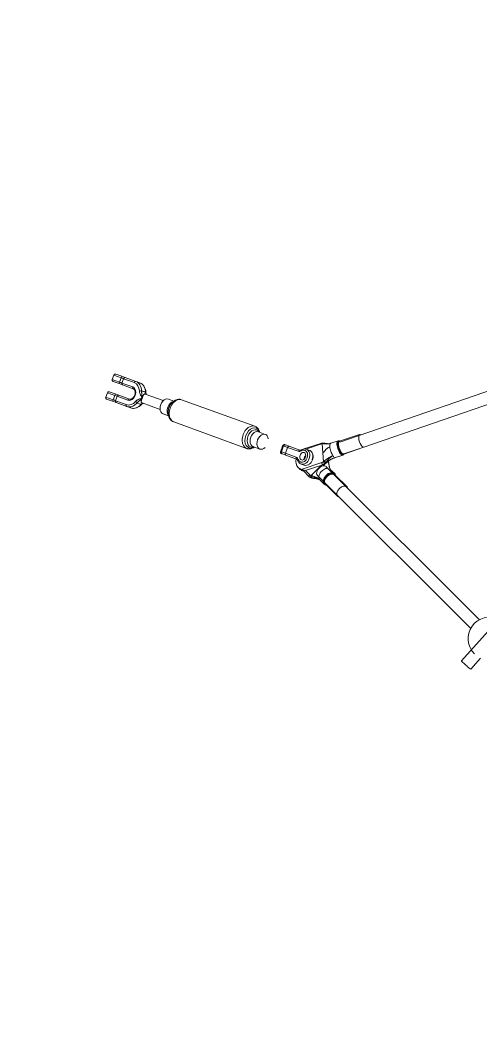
# Model space of a CAD drawing. Header units: millimetres. Extents: x -71377 to 516042, y -145869 to 441446.
# Drawn here: x 212327 to 212914, y 137527 to 138813 of the extents above; entities that cross this region are included whole.
import ezdxf

# ---------------------------------------------------------------- set-up
doc = ezdxf.new("R2010")
doc.units = ezdxf.units.MM
doc.header["$LTSCALE"] = 1000
doc.linetypes.add('_점선_M_', pattern=[3, 1.5, -1.5])
for name, color, linetype, lineweight in [('04', 4, 'Continuous', 5), ('09_HID', 9, '_점선_M_', 5), ('조경라인_dwg', 8, 'Continuous', 5)]:
    doc.layers.add(name, color=color, linetype=linetype, lineweight=lineweight)

# ---------------------------------------------------------------- blocks, each defined once
blk = doc.blocks.new('조경라인_dwg_A$C4b4f5580-7862184-지반층 배치도')
at = {"layer": '04'}
for p, q in [((-4078.7, -703.9), (-4371.6, -805.2)), ((-4340.8, -811.5), (-4073.4, -719)), ((-4633.6, -729), (-4647.3, -724)), ((-4596.7, -752), (-4619.7, -743.6)), ((-4657.6, -752.2), (-4643.9, -757.2)), ((-4641.8, -751.5), (-4655.5, -746.5)), ((-4623.8, -754.9), (-4600.8, -763.3)), ((-4583.3, -752.6), (-4590.2, -750.1)), ((-4587, -756.3), (-4587.5, -757)), ((-4480.1, -784.8), (-4573.3, -750.9)), ((-4597.1, -768.9), (-4590.1, -771.4)), ((-4590.5, -765.3), (-4590.6, -766.2)), ((-4583.5, -779.1), (-4490.4, -813)), ((-4466.6, -795.1), (-4475.5, -791.8)), ((-4346.3, -795.4), (-4372, -803.9)), ((-4395.9, -806.8), (-4417.3, -813.8)), ((-4396.2, -807.7), (-4414.9, -813.9)), ((-4373.8, -803.5), (-4382.9, -806.5)), ((-3959.4, -798.6), (-4216.5, -1084.2)), ((-4482.4, -810.6), (-4473.4, -813.9)), ((-4427.3, -824.3), (-4440.9, -819.3)), ((-4438.2, -811.8), (-4424.5, -816.8)), ((-4410.3, -815.6), (-4414.1, -814.2)), ((-4376.9, -824.5), (-4367.8, -821.5)), ((-4366.6, -820.1), (-4341, -811.6)), ((-4366.3, -820.3), (-4342.3, -812)), ((-4421, -833), (-4417.2, -834.4)), ((-4394.7, -831.1), (-4420.8, -839.8)), ((-4416.9, -841.8), (-4393.2, -834)), ((-4424.6, -837.4), (-4422.7, -839.2)), ((-4417.9, -841.9), (-4410.5, -849.2)), ((-4410, -846.8), (-4415.5, -841.4)), ((-4400.1, -847.7), (-4204.7, -1043.1)), ((-4193.4, -1031.8), (-4388.8, -836.4)), ((-4378.1, -845.2), (-4383.7, -839.8)), ((-4362.3, -862.1), (-4377.9, -846.8)), ((-4397, -853.3), (-4391.4, -858.7)), ((-4389.8, -858.9), (-4374.2, -874.3)), ((-4204.6, -1094.9), (-4192.1, -1080.9))]:
    blk.add_line(p, q, dxfattribs=at)
at = {"layer": '04', "flags": 128}
for points in [[(-4650.5, -722.8), (-4659.9, -719.4), (-4662, -725), (-4652.6, -728.5), (-4650.5, -722.8), (-4648.8, -723.4), (-4647.3, -724), (-4649.4, -729.6), (-4635.7, -734.6)], [(-4626.6, -729.4), (-4631.7, -727.5), (-4645.3, -722.6), (-4649.8, -720.9), (-4657.4, -718.2)], [(-4635.1, -736.9), (-4648.8, -732), (-4653.2, -730.3), (-4660.8, -727.6)], [(-4652.6, -728.5), (-4650.8, -729.1), (-4649.4, -729.6)], [(-4660.8, -751), (-4659, -751.6), (-4657.6, -752.2), (-4655.5, -746.5), (-4657, -746), (-4658.7, -745.4), (-4668.1, -741.9), (-4670.2, -747.6), (-4660.8, -751), (-4658.7, -745.4)], [(-4665.6, -740.7), (-4658, -743.5), (-4653.6, -745.1), (-4639.9, -750.1)], [(-4638.2, -761.4), (-4643.3, -759.5), (-4657, -754.5), (-4661.4, -752.9), (-4669, -750.1)], [(-4446.1, -817.4), (-4440.9, -819.3), (-4438.2, -811.8), (-4443.3, -809.9), (-4446.1, -817.4)], [(-4422.6, -815.4), (-4436.2, -810.4), (-4440.8, -808.7)], [(-4393.9, -807.4), (-4393.2, -818.7), (-4392.5, -830)], [(-4444.9, -820), (-4440.3, -821.7), (-4426.7, -826.6)], [(-4395.3, -834.7), (-4398.8, -838.2), (-4408.3, -847.8)]]:
    blk.add_lwpolyline(points, dxfattribs=at)
at = {"layer": '04'}
for centre, radius, start, end in [((-4658, -720.1), 2, 69.9822, 160.0149), ((-4660.1, -725.7), 2, 160.0085, 249.978), ((-4666.2, -742.6), 2, 69.9946, 159.9965), ((-4668.3, -748.3), 2, 159.9973, 250.0182), ((-4441.5, -810.6), 2, 69.9924, 160.014), ((-4444.2, -818.1), 2, 159.9975, 250.0277), ((-4180.4, -1056), 27.5, 64.9054, 225.002)]:
    blk.add_arc(centre, radius, start, end, dxfattribs=at)
for centre, major_axis, ratio, start_param, end_param in [((-4652.6, -728.5), (0.68, 1.88), 0.0026, 3.141593, 4.712389), ((-4650.5, -722.8), (0.68, 1.88), 0.0026, 4.712389, 6.283185), ((-4648.1, -730.1), (0.68, 1.88), 0.67796, 1.570796, 2.356194), ((-4648.1, -730.1), (0.68, 1.88), 0.67796, 2.356194, 3.141593), ((-4646, -724.4), (0.68, 1.88), 0.67796, 0.785398, 1.570796), ((-4646, -724.4), (0.68, 1.88), 0.67796, 0, 0.785398), ((-4632.3, -729.4), (0.68, 1.88), 0.67796, 0.785398, 1.570796), ((-4638.8, -743.1), (5.1, 14.1), 0.735099, 5.196894, 6.283185), ((-4632.3, -729.4), (0.68, 1.88), 0.67796, 0, 0.785398), ((-4637.5, -743.5), (5.8, 16), 0.735099, 5.196894, 6.283185), ((-4632.4, -745.4), (5.8, 16), 0.735099, 5.196894, 6.283185), ((-4658.7, -745.4), (0.68, 1.88), 0.0026, 4.712389, 6.283185), ((-4654.2, -747), (0.68, 1.88), 0.67796, 0.785398, 1.570796), ((-4654.2, -747), (0.68, 1.88), 0.67796, 0, 0.785398), ((-4638.8, -743.1), (3.08, 8.46), 0.735099, 3.141593, 6.283185), ((-4634.4, -735.1), (0.68, 1.88), 0.67796, 1.570796, 2.356194), ((-4634.4, -735.1), (0.68, 1.88), 0.67796, 2.356194, 3.141593), ((-4625.9, -740.3), (2, 0.04), 0.315774, 0.684495, 2.255291), ((-4620.8, -742.2), (2, 0.04), 0.315774, 6.283177, 6.96768), ((-4660.8, -751), (0.68, 1.88), 0.0026, 3.141593, 4.712389), ((-4656.3, -752.6), (0.68, 1.88), 0.67796, 1.570796, 2.356194), ((-4656.3, -752.6), (0.68, 1.88), 0.67796, 2.356194, 3.141593), ((-4642.6, -757.6), (0.68, 1.88), 0.67796, 1.570796, 2.356194), ((-4638.8, -743.1), (5.1, 14.1), 0.735099, 3.141593, 4.227884), ((-4637.5, -743.5), (5.8, 16), 0.735099, 3.141593, 4.227884), ((-4640.6, -752), (0.68, 1.88), 0.67796, 0.785398, 1.570796), ((-4640.6, -752), (0.68, 1.88), 0.67796, 0, 0.785398), ((-4632.4, -745.4), (5.8, 16), 0.735099, 3.141593, 4.227884), ((-4630.7, -753.4), (-1.51, 1.32), 0.315774, 0.886301, 2.457098), ((-4625.6, -755.3), (-1.51, 1.32), 0.315774, 2.457098, 3.141601), ((-4593.7, -759.5), (3.42, 9.4), 0.67796, 0, 3.141593), ((-4584.7, -762.7), (3.42, 9.4), 0.67796, 0.399206, 2.742387), ((-4578.4, -765), (5.1, 14.1), 0.67796, 0, 3.141593), ((-4580.9, -764.1), (4.6, 12.7), 0.67796, 1.174054, 1.967538), ((-4582.3, -763.6), (3.9, 10.8), 0.67796, 1.174054, 1.967538), ((-4642.6, -757.6), (0.68, 1.88), 0.67796, 2.356194, 3.141593), ((-4485.3, -798.9), (5.1, 14.1), 0.67796, 0, 3.141593), ((-4482.8, -799.8), (4.6, 12.7), 0.67796, 0, 3.141593), ((-4481.4, -800.3), (3.9, 10.8), 0.67796, 0, 3.141593), ((-4478.9, -801.2), (3.42, 9.4), 0.67796, 0, 3.141593), ((-4482.8, -799.8), (4.6, 12.7), 0.67796, 5.543665, 6.283185), ((-4481.4, -800.3), (3.9, 10.8), 0.67796, 5.772191, 6.283185), ((-4470, -804.5), (3.42, 9.4), 0.67796, 0, 3.141593), ((-4470, -804.5), (3.42, 9.4), 0.67796, 5.355885, 6.283185), ((-4343.6, -803.5), (-2.67, 8.07), 0.36373, 0, 2.515182), ((-4343.6, -803.5), (-2.67, 8.07), 0.36373, 5.803184, 6.283185), ((-4395.2, -808.7), (-0.63, 1.9), 0.36373, 0.158987, 0.944385), ((-4395.2, -808.7), (-0.63, 1.9), 0.36373, 0, 0.158987), ((-4391.6, -808.3), (0.35, 1.97), 0.682639, 6.283165, 7.43829), ((-4379.9, -815.5), (-2.99, 9.02), 0.36373, 0.645497, 0.944385), ((-4379.9, -815.5), (-2.99, 9.02), 0.36373, 6.283153, 6.928682), ((-4370.8, -812.5), (-2.99, 9.02), 0.36373, 0, 0.944385), ((-4370.8, -812.5), (-2.99, 9.02), 0.36373, 0.944385, 2.515182), ((-4370, -812.3), (-2.83, 8.54), 0.36373, 5.94851, 7.227571), ((-4370, -812.3), (-2.83, 8.54), 0.36373, 0.944385, 2.515182), ((-4369.3, -812), (-2.67, 8.07), 0.36373, 0, 2.515182), ((-4482.8, -799.8), (4.6, 12.7), 0.67796, 3.141593, 3.881113), ((-4481.4, -800.3), (3.9, 10.8), 0.67796, 3.141593, 3.652587), ((-4470, -804.5), (3.42, 9.4), 0.67796, 3.141593, 4.068893), ((-4439.7, -819.8), (0.68, 1.88), 0.67796, 1.570796, 2.356194), ((-4439.7, -819.8), (0.68, 1.88), 0.67796, 2.356194, 3.141593), ((-4436.9, -812.3), (0.68, 1.88), 0.67796, 0.785398, 1.570796), ((-4436.9, -812.3), (0.68, 1.88), 0.67796, 0, 0.785398), ((-4418.8, -823.1), (2.74, 7.52), 0.735099, 2.394008, 7.03077), ((-4423.2, -817.2), (0.68, 1.88), 0.67796, 0.785398, 1.570796), ((-4422.1, -810.2), (2.39, 6.58), 0.735099, 3.141593, 3.889177), ((-4423.2, -817.2), (0.68, 1.88), 0.67796, 0, 0.785398), ((-4418.8, -823.1), (1.71, 4.7), 0.735099, 0, 3.141593), ((-4419.3, -816.7), (-1.05, 1.7), 0.497171, 6.283073, 7.293928), ((-4418.8, -823.1), (1.71, 4.7), 0.735099, 3.141593, 6.283185), ((-4412.2, -825), (3.89, 3.89), 0.754646, 1.530962, 2.554005), ((-4412.5, -825.4), (1.71, 4.7), 0.735099, 1.17381, 1.96778), ((-4417.6, -823.6), (3.42, 9.4), 0.735099, 4.712389, 6.283139), ((-4413.7, -825), (3.42, 9.4), 0.735099, 4.712389, 6.283139), ((-4379.9, -815.5), (-2.99, 9.02), 0.36373, 0.944385, 1.243273), ((-4379.9, -815.5), (-2.99, 9.02), 0.36373, 1.243273, 1.934018), ((-4379.9, -815.5), (-2.99, 9.02), 0.36373, 1.934018, 2.021254), ((-4379.9, -815.5), (-2.99, 9.02), 0.36373, 2.021254, 2.290471), ((-4379.9, -815.5), (-2.99, 9.02), 0.36373, 2.290471, 2.465123), ((-4370.8, -812.5), (-2.99, 9.02), 0.36373, 2.515182, 3.141593), ((-4370, -812.3), (-2.83, 8.54), 0.36373, 2.515182, 3.349339), ((-4369.3, -812), (-2.67, 8.07), 0.36373, 2.515182, 3.141593), ((-4343.6, -803.5), (-2.67, 8.07), 0.36373, 2.515182, 3.141593), ((-4412.2, -825), (12.4, 12.4), 0.754646, 2.306006, 3.141607), ((-4426, -824.8), (0.68, 1.88), 0.67796, 1.570796, 2.356194), ((-4426, -824.8), (0.68, 1.88), 0.67796, 2.356194, 3.141593), ((-4429.7, -830.9), (2.39, 6.58), 0.735099, 5.535601, 6.283185), ((-4423.3, -827.7), (1.9, 0.63), 0.497171, 2.13085, 3.141705), ((-4417.6, -823.6), (3.42, 9.4), 0.735099, 3.141639, 4.712389), ((-4412.2, -825), (3.89, 3.89), 0.754646, 2.554005, 2.617079), ((-4394.4, -842), (5.66, 5.66), 0.656132, 0, 3.141593), ((-4393.8, -832.1), (-0.63, 1.9), 0.36373, 0.944385, 1.729783), ((-4393.8, -832.1), (-0.63, 1.9), 0.36373, 1.729783, 2.515182), ((-4393.8, -832.1), (-0.63, 1.9), 0.36373, 2.515182, 3.141593), ((-4398.5, -830.5), (3.42, 9.4), 0.735099, 4.457228, 4.679442), ((-4390.3, -829.8), (-1.48, 1.34), 0.117683, 0.877356, 2.412967), ((-4390.1, -830), (-1.25, 1.56), 0.066422, 3.14169, 3.851), ((-4388, -830.8), (2, 0.09), 0.650182, 1.086649, 1.314028), ((-4388, -830.8), (2, 0.09), 0.650182, 0.468663, 0.790635), ((-4387.9, -831), (1.97, 0.34), 0.466077, 6.283181, 6.667747), ((-4379.9, -815.5), (-2.99, 9.02), 0.36373, 2.465123, 2.515182), ((-4412.2, -825), (12.4, 12.4), 0.754646, 3.141607, 3.4813), ((-4410.4, -826.8), (12.4, 12.4), 0.754646, 3.141607, 3.4813), ((-4409.1, -847.7), (1.4, 1.43), 0.656117, 2.350183, 3.135581), ((-4409.1, -847.7), (1.4, 1.43), 0.656117, 1.564785, 2.350183), ((-4406.1, -849), (0.06, 2), 0.645489, 1.128576, 2.664187), ((-4390.3, -846.5), (6.66, 6.78), 0.656117, 1.863673, 2.554418), ((-4390.3, -846.5), (6.66, 6.78), 0.656117, 1.564785, 1.863673), ((-4390.3, -846.5), (6.66, 6.78), 0.656117, 1.265897, 1.564785), ((-4384.8, -852), (6.66, 6.78), 0.656117, 1.564785, 3.135581), ((-4384.3, -852.4), (6.31, 6.42), 0.656117, 1.564785, 3.135581), ((-4390.3, -846.5), (6.66, 6.78), 0.656117, 0.575152, 1.265897), ((-4383.9, -852.9), (5.96, 6.07), 0.656117, 0.000035, 3.135581), ((-4384.8, -852), (6.66, 6.78), 0.656117, 0.000035, 1.564785), ((-4384.3, -852.4), (6.31, 6.42), 0.656117, 6.277174, 7.84797), ((-4384.3, -852.4), (6.31, 6.42), 0.656117, 5.948432, 6.277174), ((-4405.9, -849.2), (0.31, 1.98), 0.461384, 2.748717, 3.14164), ((-4390.3, -846.5), (6.66, 6.78), 0.656117, 2.554418, 2.641653), ((-4390.3, -846.5), (6.66, 6.78), 0.656117, 2.641653, 2.910871), ((-4390.3, -846.5), (6.66, 6.78), 0.656117, 2.910871, 3.085523), ((-4390.3, -846.5), (6.66, 6.78), 0.656117, 3.085523, 3.135581), ((-4384.3, -852.4), (6.31, 6.42), 0.656117, 3.135581, 3.47651), ((-4368.2, -868.2), (5.96, 6.07), 0.656117, 0.000035, 3.135581), ((-4368.2, -868.2), (5.96, 6.07), 0.656117, 5.932675, 6.277174), ((-4368.2, -868.2), (5.96, 6.07), 0.656117, 3.141628, 3.480239), ((-4210.6, -1089.5), (-5.94, 5.35), 0.05653, 0.000018, 1.567839), ((-4210.6, -1089.5), (-5.94, 5.35), 0.05653, 1.567839, 3.138636)]:
    blk.add_ellipse(centre, major_axis=major_axis, ratio=ratio, start_param=start_param, end_param=end_param, dxfattribs=at)
for points, knots in [([(-4626.6, -729.4), (-4626, -729.6), (-4625.4, -729.9), (-4624.4, -730.5), (-4623.4, -731.2), (-4622, -732.6), (-4621.3, -733.6), (-4620.3, -735.3), (-4619.5, -737.2), (-4619, -739.9), (-4618.8, -741.4), (-4618.8, -742.1)], [0, 0, 0, 0, 0.125, 0.125, 0.25, 0.375, 0.5, 0.5, 0.75, 0.875, 1, 1, 1, 1]), ([(-4639.9, -750.1), (-4639.5, -750.2), (-4639, -750.3), (-4638.2, -750.2), (-4638, -750.2), (-4637.7, -750.1), (-4637.2, -749.9), (-4636.7, -749.7), (-4636.2, -749.4), (-4635.9, -749.1), (-4635.3, -748.6), (-4634.9, -748.1), (-4634.1, -747.1), (-4633.6, -746.3), (-4633.1, -745), (-4632.8, -744.1), (-4632.6, -743.1), (-4632.5, -742.2), (-4632.5, -741.3), (-4632.7, -739.9), (-4633, -739.1), (-4633.4, -738.4), (-4633.7, -737.9), (-4634.1, -737.5), (-4634.6, -737.2), (-4634.8, -737), (-4635.1, -736.9)], [0, 0, 0, 0, 0.125, 0.125, 0.15625, 0.15625, 0.1875, 0.25, 0.25, 0.28125, 0.3125, 0.375, 0.375, 0.5, 0.5, 0.5625, 0.625, 0.625, 0.6875, 0.75, 0.828125, 0.828125, 0.875, 0.9375, 0.9375, 1, 1, 1, 1]), ([(-4623.6, -748.6), (-4623.7, -748.2), (-4624.1, -747.5), (-4624.7, -746.6), (-4625.3, -745.6), (-4626.1, -744.3), (-4626.6, -743.2), (-4626.9, -742), (-4627.1, -741.2), (-4627.2, -740.3), (-4627.2, -739.8)], [0, 0, 0, 0, 0.125, 0.25, 0.375, 0.5, 0.75, 0.75, 0.875, 1, 1, 1, 1]), ([(-4624.4, -739.9), (-4624.1, -739.8), (-4623.8, -739.8), (-4622.9, -739.9), (-4622.4, -740), (-4621.3, -740.4), (-4620.8, -740.6), (-4619.9, -741.2), (-4619.6, -741.5), (-4619.3, -741.7)], [0, 0, 0, 0, 0.1875, 0.1875, 0.5, 0.5, 0.8125, 0.8125, 1, 1, 1, 1]), ([(-4624.4, -739.9), (-4624.4, -740.2), (-4624.4, -740.8), (-4624.4, -741.8), (-4624.2, -742.7), (-4624.1, -743.7), (-4623.9, -744.7), (-4623.8, -745.9), (-4623.7, -747), (-4623.6, -747.8), (-4623.6, -748.2), (-4623.6, -748.4), (-4623.6, -748.5), (-4623.6, -748.6), (-4623.6, -748.6)], [0, 0, 0, 0, 0.125, 0.25, 0.375, 0.5, 0.625, 0.75, 0.875, 0.9375, 0.96875, 0.984375, 0.992188, 1, 1, 1, 1]), ([(-4619.7, -743.6), (-4620, -743.5), (-4620.4, -743.4), (-4621, -743.6), (-4621.4, -743.9), (-4621.7, -744.2), (-4622, -744.6), (-4622.3, -745.3), (-4622.6, -745.9), (-4622.8, -746.6), (-4623, -747.1), (-4623.3, -747.8), (-4623.4, -748.2), (-4623.6, -748.6)], [0, 0, 0, 0, 0.125, 0.25, 0.375, 0.375, 0.5, 0.625, 0.6875, 0.75, 0.875, 0.875, 1, 1, 1, 1]), ([(-4624.1, -756.6), (-4624.8, -757.4), (-4626.4, -758.9), (-4628.7, -760.4), (-4630.2, -761.1), (-4632.1, -761.7), (-4633.3, -762), (-4635.2, -762), (-4636.4, -761.9), (-4637.6, -761.6), (-4638.2, -761.4)], [0, 0, 0, 0, 0.1875, 0.375, 0.5, 0.5, 0.75, 0.75, 0.875, 1, 1, 1, 1]), ([(-4632, -753), (-4631.7, -752.6), (-4631.1, -752), (-4630.4, -751.5), (-4629.3, -750.8), (-4628.1, -750.2), (-4626.3, -749.6), (-4624.8, -749.1), (-4623.9, -748.8), (-4623.6, -748.6)], [0, 0, 0, 0, 0.125, 0.25, 0.25, 0.5, 0.6875, 0.875, 1, 1, 1, 1]), ([(-4623.6, -748.6), (-4623.6, -748.6), (-4623.6, -748.6), (-4623.7, -748.8), (-4624.1, -749.1), (-4624.7, -749.7), (-4625.5, -750.5), (-4626.3, -751.3), (-4627.3, -752.1), (-4627.8, -752.6), (-4628.5, -753.3), (-4629.1, -753.8), (-4629.6, -754.5), (-4629.8, -754.7)], [0, 0, 0, 0, 0.005859, 0.015625, 0.046875, 0.125, 0.25, 0.375, 0.5, 0.6875, 0.6875, 0.875, 1, 1, 1, 1]), ([(-4624.7, -756.6), (-4625.1, -756.6), (-4625.5, -756.6), (-4626.5, -756.5), (-4627.1, -756.3), (-4628.2, -755.9), (-4628.7, -755.7), (-4629.4, -755.2), (-4629.6, -755), (-4629.8, -754.7)], [0, 0, 0, 0, 0.1875, 0.1875, 0.5, 0.5, 0.8125, 0.8125, 1, 1, 1, 1]), ([(-4623.6, -748.6), (-4623.7, -749), (-4623.8, -749.3), (-4624.1, -750.1), (-4624.3, -750.6), (-4624.5, -751.3), (-4624.7, -751.9), (-4624.9, -752.7), (-4624.9, -753.2), (-4624.9, -753.6), (-4624.9, -754), (-4624.5, -754.5), (-4624.1, -754.8), (-4623.8, -754.9)], [0, 0, 0, 0, 0.125, 0.125, 0.25, 0.3125, 0.375, 0.5, 0.625, 0.625, 0.75, 0.875, 1, 1, 1, 1]), ([(-4573.3, -750.9), (-4574, -750.7), (-4574.8, -750.5), (-4576.1, -750.3), (-4577.2, -750.3), (-4579, -750.6), (-4581.4, -751.4), (-4583.7, -752.8), (-4585.7, -754.7), (-4586.6, -755.8), (-4587, -756.3)], [0, 0, 0, 0, 0.15625, 0.15625, 0.25, 0.375, 0.5, 0.75, 0.875, 1, 1, 1, 1]), ([(-4590.6, -766.2), (-4590.7, -767.6), (-4590.6, -769), (-4590.1, -771.6), (-4589.7, -772.9), (-4588.8, -774.6), (-4588, -776), (-4586.8, -777.2), (-4585.3, -778.3), (-4584.4, -778.8), (-4583.5, -779.1)], [0, 0, 0, 0, 0.25, 0.25, 0.5, 0.5, 0.625, 0.8125, 0.8125, 1, 1, 1, 1]), ([(-4473.5, -792.6), (-4473.8, -791.5), (-4474.2, -790.4), (-4475.1, -788.9), (-4475.5, -788.3), (-4476.6, -787), (-4477.4, -786.3), (-4478.9, -785.3), (-4479.5, -785.1), (-4480.1, -784.8)], [0, 0, 0, 0, 0.3125, 0.3125, 0.5, 0.5, 0.8125, 0.8125, 1, 1, 1, 1]), ([(-4441.9, -808.3), (-4442.1, -808.2), (-4442.4, -808.2), (-4442.8, -808.2), (-4443, -808.2), (-4443.6, -808.5), (-4443.9, -808.9), (-4444.3, -809.6), (-4444.5, -809.9), (-4444.7, -810.5), (-4445, -811.1), (-4445.2, -811.8), (-4445.5, -812.6), (-4445.6, -812.9), (-4445.9, -813.7), (-4446.1, -814.3), (-4446.3, -815), (-4446.6, -815.7), (-4446.8, -816.1), (-4447, -816.8), (-4447.1, -817.3), (-4447.2, -817.9), (-4447.2, -818.3), (-4447.1, -818.8), (-4446.8, -819.1), (-4446.5, -819.4), (-4446.2, -819.5), (-4446, -819.6)], [0, 0, 0, 0, 0.0625, 0.0625, 0.125, 0.125, 0.25, 0.25, 0.3125, 0.3125, 0.375, 0.4375, 0.4375, 0.5, 0.5, 0.5625, 0.59375, 0.625, 0.6875, 0.6875, 0.75, 0.8125, 0.8125, 0.875, 0.9375, 0.9375, 1, 1, 1, 1]), ([(-4441.9, -808.3), (-4442, -808.3), (-4442.1, -808.3), (-4442.3, -808.5), (-4442.3, -808.7), (-4442.3, -808.8)], [0, 0, 0, 0, 0.375, 0.75, 1, 1, 1, 1]), ([(-4440.8, -808.7), (-4441, -808.7), (-4441.2, -808.6), (-4441.6, -808.4), (-4441.8, -808.4), (-4441.9, -808.3)], [0, 0, 0, 0, 0.5, 0.5, 1, 1, 1, 1]), ([(-4395.9, -806.8), (-4395.4, -806.6), (-4394.6, -806.4), (-4393.8, -806.3), (-4393.6, -806.3), (-4393.5, -806.3), (-4393.5, -806.3), (-4393.4, -806.3), (-4393.4, -806.3), (-4393.4, -806.3), (-4393.4, -806.3), (-4393.4, -806.3), (-4393.4, -806.3), (-4393.2, -806.3), (-4393.1, -806.3), (-4392.9, -806.3)], [0, 0, 0, 0, 0.625, 0.875, 0.953125, 0.976562, 0.978516, 0.979492, 0.980469, 0.980469, 0.981445, 0.981445, 0.982422, 0.984375, 1, 1, 1, 1]), ([(-4392.9, -806.3), (-4393.1, -806.3), (-4393.4, -806.4), (-4393.7, -806.9), (-4393.9, -807.2), (-4393.9, -807.3)], [0, 0, 0, 0, 0.5, 0.75, 1, 1, 1, 1]), ([(-4385.7, -807.3), (-4386, -807.2), (-4386.6, -807.2), (-4387.5, -807.2), (-4388.7, -807.2), (-4389.4, -807.2), (-4390.3, -807.3), (-4391.3, -807.3), (-4392.2, -807.3), (-4392.7, -807.3)], [0, 0, 0, 0, 0.125, 0.25, 0.375, 0.5625, 0.5625, 0.75, 1, 1, 1, 1]), ([(-4391.2, -806.3), (-4390.8, -806.4), (-4390.3, -806.5), (-4389.6, -806.7), (-4389.3, -806.7), (-4388.9, -806.8), (-4388.7, -806.8), (-4388, -807), (-4387.6, -807), (-4386.6, -807.2), (-4386.2, -807.2), (-4385.7, -807.3)], [0, 0, 0, 0, 0.25, 0.25, 0.375, 0.375, 0.5, 0.5, 0.75, 0.75, 1, 1, 1, 1]), ([(-4385.7, -807.3), (-4385.7, -807.3), (-4385.7, -807.3), (-4385.6, -807.3), (-4385.5, -807.2), (-4385.4, -807.2), (-4385.2, -807.2), (-4384.9, -807.1), (-4384.5, -807), (-4384.1, -806.9), (-4383.7, -806.7), (-4383.2, -806.6), (-4382.9, -806.5)], [0, 0, 0, 0, 0.125, 0.25, 0.375, 0.46875, 0.46875, 0.625, 0.75, 0.75, 0.875, 1, 1, 1, 1]), ([(-4371.6, -803.8), (-4371.8, -803.7), (-4372, -803.6), (-4372.3, -803.5), (-4372.6, -803.4), (-4373, -803.4), (-4373.4, -803.4), (-4373.6, -803.4), (-4373.8, -803.5)], [0, 0, 0, 0, 0.25, 0.25, 0.5, 0.625, 0.75, 1, 1, 1, 1]), ([(-4490.4, -813), (-4490, -813.2), (-4489.6, -813.3), (-4488.7, -813.5), (-4488.3, -813.5), (-4487, -813.6), (-4485.5, -813.6), (-4484, -813.2), (-4482.3, -812.5), (-4481.3, -812), (-4480.4, -811.4)], [0, 0, 0, 0, 0.125, 0.125, 0.25, 0.25, 0.5, 0.6875, 0.6875, 1, 1, 1, 1]), ([(-4446, -819), (-4446.1, -819.1), (-4446.2, -819.3), (-4446.2, -819.5), (-4446, -819.6), (-4446, -819.6)], [0, 0, 0, 0, 0.375, 0.75, 1, 1, 1, 1]), ([(-4446, -819.6), (-4445.9, -819.6), (-4445.7, -819.7), (-4445.3, -819.9), (-4445.1, -819.9), (-4444.9, -820)], [0, 0, 0, 0, 0.5, 0.5, 1, 1, 1, 1]), ([(-4420.4, -815), (-4420.6, -815.1), (-4420.9, -815.3), (-4421.3, -815.4), (-4421.6, -815.5), (-4422.1, -815.5), (-4422.4, -815.4), (-4422.6, -815.4)], [0, 0, 0, 0, 0.3125, 0.3125, 0.5, 0.75, 1, 1, 1, 1]), ([(-4414.1, -814.2), (-4414.5, -814), (-4414.9, -813.9), (-4415.9, -813.8), (-4416.6, -813.8), (-4417.8, -813.9), (-4418.9, -814.2), (-4419.9, -814.7), (-4420.4, -815)], [0, 0, 0, 0, 0.1875, 0.1875, 0.5, 0.5, 0.75, 1, 1, 1, 1]), ([(-4417.2, -834.4), (-4416.4, -834.6), (-4415.6, -834.8), (-4414, -834.7), (-4412.6, -834.4), (-4410.8, -833.5), (-4409.4, -832.4), (-4408.1, -831), (-4407.1, -829.4), (-4406.3, -827.7), (-4405.8, -825.8), (-4405.5, -823.9), (-4405.6, -822.1), (-4406, -820.3), (-4406.4, -819.3), (-4407, -818.3), (-4407.6, -817.3), (-4408.4, -816.6), (-4409.3, -816), (-4409.8, -815.7), (-4410.3, -815.6)], [0, 0, 0, 0, 0.09375, 0.09375, 0.1875, 0.25, 0.3125, 0.375, 0.4375, 0.5, 0.5625, 0.625, 0.6875, 0.75, 0.8125, 0.8125, 0.875, 0.9375, 0.9375, 1, 1, 1, 1]), ([(-4384.3, -811.1), (-4384.9, -811.3), (-4385.7, -811.6), (-4386.6, -812.2), (-4387.5, -812.7), (-4388.4, -813.5), (-4390.4, -815.6), (-4391.7, -817.4), (-4393.2, -818.7)], [0, 0, 0, 0, 0.125, 0.1875, 0.25, 0.375, 0.5, 1, 1, 1, 1]), ([(-4380.4, -822.3), (-4380.8, -822.4), (-4381.6, -822.8), (-4382.8, -823.5), (-4383.8, -824.2), (-4384.8, -824.7), (-4385.8, -825.2), (-4387.1, -825.8), (-4388, -826.4), (-4388.9, -827), (-4390, -827.8), (-4390.9, -828.7), (-4391.3, -829)], [0, 0, 0, 0, 0.125, 0.25, 0.375, 0.4375, 0.5, 0.625, 0.71875, 0.71875, 0.875, 1, 1, 1, 1]), ([(-4389.3, -830.9), (-4388.5, -830), (-4387, -828.2), (-4385.2, -826), (-4383.8, -824.6), (-4382.3, -823.3), (-4381.2, -822.6), (-4380.4, -822.3)], [0, 0, 0, 0, 0.25, 0.5, 0.625, 0.75, 1, 1, 1, 1]), ([(-4367.8, -821.5), (-4367.6, -821.5), (-4367.4, -821.4), (-4366.9, -821), (-4366.7, -820.7), (-4366.5, -820.4)], [0, 0, 0, 0, 0.375, 0.375, 1, 1, 1, 1]), ([(-4426.7, -826.6), (-4426.5, -826.7), (-4426.4, -826.8), (-4426.1, -827), (-4425.9, -827.2), (-4425.5, -827.7), (-4425.3, -828.1), (-4425.2, -828.3)], [0, 0, 0, 0, 0.25, 0.25, 0.5, 0.75, 1, 1, 1, 1]), ([(-4425.2, -828.3), (-4425.1, -828.9), (-4424.6, -829.9), (-4423.8, -831), (-4423, -831.8), (-4422.2, -832.4), (-4421.5, -832.8), (-4421, -833)], [0, 0, 0, 0, 0.25, 0.5, 0.625, 0.75, 1, 1, 1, 1]), ([(-4393.7, -833.7), (-4392.9, -833.5), (-4392.1, -833.1), (-4390.5, -832.2), (-4389.8, -831.6), (-4389.2, -831)], [0, 0, 0, 0, 0.5, 0.5, 1, 1, 1, 1]), ([(-4393.7, -833.7), (-4393.2, -833.6), (-4392.7, -833.4), (-4391.7, -832.9), (-4391.2, -832.6), (-4390.7, -832.3)], [0, 0, 0, 0, 0.5, 0.5, 1, 1, 1, 1]), ([(-4393.7, -833.7), (-4393.2, -833.6), (-4392.7, -833.4), (-4391.7, -832.9), (-4391.2, -832.6), (-4390.8, -832.3)], [0, 0, 0, 0, 0.5, 0.5, 1, 1, 1, 1]), ([(-4390.8, -832.3), (-4390.8, -832.2), (-4390.9, -832.2), (-4391, -832), (-4391.3, -831.8), (-4391.5, -831.5), (-4391.9, -831.1), (-4392, -830.8), (-4392.3, -830.4), (-4392.4, -830.2), (-4392.5, -830)], [0, 0, 0, 0, 0.0625, 0.125, 0.25, 0.5, 0.5, 0.75, 0.75, 1, 1, 1, 1]), ([(-4390.7, -832.3), (-4390.7, -832.3), (-4390.7, -832.4), (-4390.6, -832.5), (-4390.5, -832.6), (-4390.4, -832.6), (-4390.4, -832.6)], [0, 0, 0, 0, 0.125, 0.25, 0.5, 1, 1, 1, 1]), ([(-4383.9, -827.6), (-4384.3, -827.9), (-4384.9, -828.4), (-4385.5, -828.9), (-4386, -829.2), (-4386.3, -829.5), (-4386.6, -829.7), (-4386.8, -829.9), (-4387.1, -830.1), (-4387.4, -830.4), (-4387.8, -830.7), (-4388, -830.9), (-4388.4, -831.2), (-4388.6, -831.4), (-4388.8, -831.5)], [0, 0, 0, 0, 0.25, 0.375, 0.375, 0.5, 0.578125, 0.578125, 0.625, 0.75, 0.75, 0.875, 0.875, 1, 1, 1, 1]), ([(-4386.1, -830.3), (-4385.9, -831.2), (-4385.8, -832.4), (-4385.5, -834.1), (-4385.2, -835.3), (-4385, -836.5), (-4384.5, -838), (-4384.2, -838.9), (-4383.8, -839.5)], [0, 0, 0, 0, 0.25, 0.375, 0.5, 0.625, 0.75, 1, 1, 1, 1]), ([(-4383.8, -839.5), (-4384, -839.2), (-4384.3, -838.6), (-4384.7, -837.3), (-4385, -835.8), (-4385.3, -834.6), (-4385.4, -834), (-4385.4, -833.6), (-4385.5, -833.2), (-4385.5, -832.9), (-4385.6, -832.7), (-4385.6, -832.3), (-4385.7, -831.8), (-4385.8, -831.4), (-4385.8, -831), (-4385.8, -830.8), (-4385.9, -830.6)], [0, 0, 0, 0, 0.125, 0.25, 0.5, 0.625, 0.625, 0.6875, 0.75, 0.75, 0.78125, 0.8125, 0.875, 0.9375, 0.9375, 1, 1, 1, 1]), ([(-4376.9, -824.5), (-4377.1, -824.6), (-4377.4, -824.7), (-4377.8, -824.8), (-4377.9, -824.9), (-4378.2, -825), (-4378.5, -825.1), (-4379, -825.3), (-4379.3, -825.4), (-4379.9, -825.6), (-4380.4, -825.8), (-4381.3, -826.2), (-4382.1, -826.5), (-4382.8, -826.9), (-4383.4, -827.2), (-4383.6, -827.4), (-4383.9, -827.6)], [0, 0, 0, 0, 0.140625, 0.140625, 0.1875, 0.1875, 0.25, 0.3125, 0.375, 0.375, 0.5625, 0.5625, 0.75, 0.875, 0.875, 1, 1, 1, 1]), ([(-4418.9, -841.6), (-4418.5, -841.8), (-4418, -841.9), (-4417.4, -841.9), (-4417.1, -841.9), (-4417, -841.8), (-4416.9, -841.8)], [0, 0, 0, 0, 0.5, 0.75, 0.875, 1, 1, 1, 1]), ([(-4418.5, -840.6), (-4418.4, -840.6), (-4418.2, -840.7), (-4417.9, -840.8), (-4417.5, -840.9), (-4417, -841.1), (-4416.8, -841.3), (-4416.7, -841.4)], [0, 0, 0, 0, 0.125, 0.25, 0.5, 0.75, 1, 1, 1, 1]), ([(-4416.9, -841.8), (-4416.8, -841.8), (-4416.6, -841.7), (-4416.6, -841.4), (-4416.7, -841.4)], [0, 0, 0, 0, 0.625, 1, 1, 1, 1]), ([(-4408.3, -850.5), (-4408.3, -850.5), (-4408.4, -850.4), (-4408.5, -850.3), (-4408.6, -849.9), (-4408.7, -849.6), (-4408.7, -849.1), (-4408.7, -848.8), (-4408.6, -848.3), (-4408.5, -848.1), (-4408.3, -847.9)], [0, 0, 0, 0, 0.0625, 0.125, 0.25, 0.5, 0.5, 0.75, 0.75, 1, 1, 1, 1]), ([(-4397.8, -852.1), (-4398, -851.9), (-4398.6, -851.5), (-4399.5, -851), (-4400.6, -850.6), (-4401.7, -850.2), (-4402.4, -849.8), (-4403.1, -849.5), (-4403.8, -849.2), (-4404.9, -848.7), (-4406, -848.4), (-4406.8, -848.2), (-4407.2, -848.1)], [0, 0, 0, 0, 0.125, 0.25, 0.375, 0.46875, 0.5625, 0.5625, 0.65625, 0.75, 0.875, 1, 1, 1, 1]), ([(-4376.7, -848), (-4376.8, -847.3), (-4377.1, -846.7), (-4377.6, -845.8), (-4377.9, -845.5), (-4378.1, -845.2)], [0, 0, 0, 0, 0.625, 0.625, 1, 1, 1, 1]), ([(-4410.5, -849.2), (-4410, -849.7), (-4409.4, -850), (-4408.1, -850.6), (-4407.4, -850.8), (-4406.6, -850.9)], [0, 0, 0, 0, 0.5, 0.5, 1, 1, 1, 1]), ([(-4408, -850.7), (-4408.5, -850.5), (-4408.9, -850.3), (-4409.7, -849.8), (-4410.1, -849.5), (-4410.5, -849.2)], [0, 0, 0, 0, 0.5, 0.5, 1, 1, 1, 1]), ([(-4408.3, -850.5), (-4408.2, -850.6), (-4408.2, -850.6), (-4408.1, -850.7), (-4408, -850.7)], [0, 0, 0, 0, 0.375, 1, 1, 1, 1]), ([(-4406.7, -850.8), (-4406.3, -850.8), (-4405.4, -850.8), (-4403.6, -850.8), (-4402, -850.7), (-4400.5, -850.9), (-4399.1, -851.2), (-4398.3, -851.7), (-4397.8, -852.1)], [0, 0, 0, 0, 0.125, 0.25, 0.5, 0.625, 0.75, 1, 1, 1, 1]), ([(-4397.1, -853.2), (-4397.2, -853.1), (-4397.4, -853), (-4397.7, -852.9), (-4398, -852.7), (-4398.5, -852.6), (-4399, -852.4), (-4399.6, -852.3), (-4400.3, -852.1), (-4401.7, -851.8), (-4403.8, -851.5), (-4405.4, -851.3), (-4406.2, -851.2)], [0, 0, 0, 0, 0.0625, 0.0625, 0.125, 0.1875, 0.25, 0.3125, 0.375, 0.5, 0.75, 1, 1, 1, 1]), ([(-4391.4, -858.7), (-4391.1, -859.1), (-4390.6, -859.4), (-4389.7, -859.9), (-4389.2, -860), (-4388.6, -860.1)], [0, 0, 0, 0, 0.5, 0.5, 1, 1, 1, 1])]:
    blk.add_open_spline(points, degree=3, knots=knots, dxfattribs=at)
for points in [[(-4618.7, -744), (-4618.8, -743.6), (-4619.1, -742.8), (-4619.2, -742.1), (-4619.3, -741.7)], [(-4618.8, -742.1), (-4618.8, -742.5), (-4618.8, -743.1), (-4618.6, -743.7), (-4618.5, -744)], [(-4624.7, -756.6), (-4624.4, -756.3), (-4623.8, -755.9), (-4623.2, -755.4), (-4622.8, -755.3)], [(-4622.6, -755.3), (-4622.9, -755.5), (-4623.4, -755.9), (-4623.9, -756.3), (-4624.1, -756.6)], [(-4393.9, -807.3), (-4394.3, -807.3), (-4395, -807.4), (-4395.8, -807.6), (-4396.2, -807.7)], [(-4393.9, -807.4), (-4393.9, -807.4), (-4393.9, -807.4), (-4393.9, -807.3)], [(-4392.9, -806.3), (-4392.7, -806.2), (-4392.1, -806.2), (-4391.5, -806.3), (-4391.2, -806.3)], [(-4421, -815.3), (-4420.7, -815.1), (-4420.4, -814.9), (-4420.1, -814.8)], [(-4420.1, -814.8), (-4420, -814.8), (-4420, -814.7), (-4419.9, -814.7)], [(-4392.5, -830.1), (-4392.8, -830.3), (-4393.6, -830.7), (-4394.3, -831), (-4394.7, -831.1)], [(-4390.4, -832.6), (-4391.3, -833.2), (-4392.2, -833.6), (-4393.2, -834)], [(-4391.3, -829), (-4391.7, -829.4), (-4392.1, -829.7), (-4392.5, -830)], [(-4392.5, -830), (-4392.5, -830), (-4392.5, -830), (-4392.5, -830)], [(-4392, -835.3), (-4391.8, -834.9), (-4391.4, -834.2), (-4391.1, -833.4), (-4391, -833)], [(-4390.8, -832.3), (-4390.5, -832.1), (-4390, -831.6), (-4389.5, -831.1), (-4389.3, -830.9)], [(-4390.7, -832.3), (-4390.4, -832.1), (-4389.9, -831.7), (-4389.3, -831.3), (-4389, -831.1)], [(-4388.8, -831.5), (-4389.3, -831.9), (-4389.8, -832.3), (-4390.4, -832.6)], [(-4389.2, -831), (-4389.2, -831), (-4389.2, -830.9), (-4389.3, -830.9)], [(-4388.7, -830.7), (-4388.8, -830.8), (-4389, -830.9), (-4389.2, -831)], [(-4386.4, -829.5), (-4386.3, -829.7), (-4386.3, -829.9), (-4386.3, -830.1)], [(-4386.3, -829.5), (-4386.3, -829.7), (-4386.2, -830), (-4386.2, -830.2)], [(-4386.3, -829.5), (-4386.2, -829.7), (-4386.1, -830), (-4386.1, -830.3)], [(-4385.9, -830.6), (-4386, -830.2), (-4386.1, -829.8), (-4386.2, -829.4)], [(-4386.2, -830.2), (-4386.2, -830.2), (-4386.1, -830.3), (-4386.1, -830.3)], [(-4383.7, -827.5), (-4383.7, -827.5), (-4383.8, -827.5), (-4383.9, -827.6)], [(-4420.8, -839.8), (-4420.5, -839.9), (-4419.7, -840.1), (-4418.9, -840.4), (-4418.5, -840.6)], [(-4408.3, -847.9), (-4408.7, -847.7), (-4409.3, -847.5), (-4409.8, -847), (-4410, -846.8)], [(-4407.2, -848.1), (-4407.6, -848.1), (-4407.9, -847.9), (-4408.3, -847.8)], [(-4408.3, -847.8), (-4408.3, -847.8), (-4408.3, -847.8), (-4408.3, -847.9)], [(-4398.4, -838.6), (-4398.5, -838.5), (-4398.6, -838.3), (-4398.8, -838.2)], [(-4383.7, -839.7), (-4383.7, -839.7), (-4383.8, -839.6), (-4383.8, -839.5), (-4383.8, -839.5)], [(-4410.5, -849.2), (-4410.2, -849.5), (-4409.5, -850), (-4408.7, -850.4), (-4408.3, -850.5)], [(-4410.5, -849.2), (-4410.2, -849.5), (-4409.5, -850), (-4408.7, -850.4), (-4408.3, -850.5)], [(-4408.3, -850.5), (-4407.7, -850.7), (-4407.1, -850.9), (-4406.5, -851)], [(-4408.3, -850.5), (-4408, -850.6), (-4407.5, -850.7), (-4407, -850.8), (-4406.7, -850.8)], [(-4406.2, -851.2), (-4406.8, -851.1), (-4407.4, -850.9), (-4408, -850.7)], [(-4406.6, -850.9), (-4406.7, -850.8), (-4406.7, -850.8), (-4406.7, -850.8)], [(-4397.2, -853.1), (-4397.2, -853.1), (-4397.3, -853.1), (-4397.3, -853.1)], [(-4397, -853.3), (-4397, -853.3), (-4397.1, -853.2), (-4397.2, -853.2), (-4397.2, -853.1)]]:
    blk.add_open_spline(points, degree=3, dxfattribs=at)
blk = doc.blocks.new('조경라인_dwg-6847807-지반층 배치도')
at = {"layer": '09_HID'}
for centre, radius, start, end in [((221340.7, 140135), 8759.2, 158.55408, 234.70041), ((216693.9, 131441.3), 9099.1, 51.93229, 151.84447)]:
    blk.add_arc(centre, radius, start, end, dxfattribs=at)
blk.add_blockref('조경라인_dwg_A$C4b4f5580-7862184-지반층 배치도', (217106, 139078.9))

msp = doc.modelspace()

# ---------------------------------------------------------------- block references
at = {"layer": '조경라인_dwg', "rotation": 8.537736462515947e-07}
msp.add_blockref('조경라인_dwg-6847807-지반층 배치도', (0, 0), dxfattribs=at)

doc.saveas('drawing.dxf')
